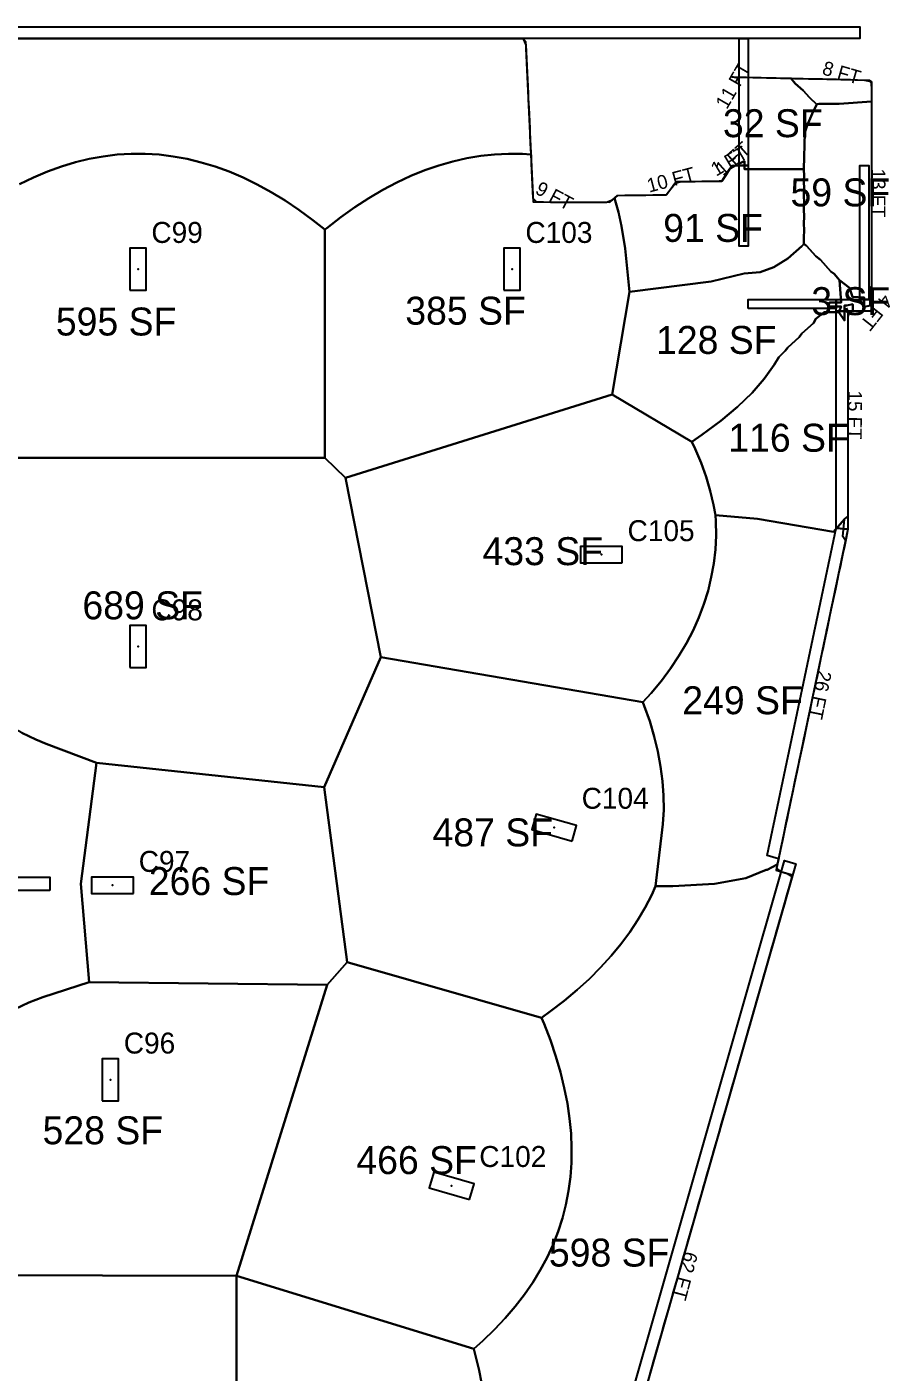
# Model space of a CAD drawing. Header units: metres. Extents: x 3272 to 9634, y 5311 to 56288.
# Drawn here: x 8892 to 9633, y 46944 to 48099 of the extents above; entities that cross this region are included whole.
import ezdxf
from ezdxf.enums import TextEntityAlignment as Align

# ---------------------------------------------------------------- set-up
doc = ezdxf.new("R2010")
doc.units = ezdxf.units.M
for name, color, linetype in [('BOUNDARY', 5, 'Continuous'), ('COL-LABEL', 2, 'Continuous'), ('COLS', 2, 'Continuous'), ('FLOOR_5_AREA_LABELS', 3, 'Continuous'), ('FLOOR_5_BOUNDARY', 5, 'Continuous'), ('FLOOR_5_COLUMNS', 7, 'Continuous'), ('FLOOR_5_FASCADE_COLUMNS', 30, 'Continuous'), ('FLOOR_5_FASCADE_WALLS', 4, 'Continuous'), ('FLOOR_5_LARGE_TRIBUTARY', 6, 'Continuous'), ('FLOOR_5_TRIBUTARY_COL_36', 2, 'Continuous'), ('FLOOR_5_TRIBUTARY_COL_37', 2, 'Continuous'), ('FLOOR_5_TRIBUTARY_COL_40', 2, 'Continuous'), ('FLOOR_5_TRIBUTARY_COL_44', 2, 'Continuous'), ('FLOOR_5_TRIBUTARY_COL_48', 2, 'Continuous'), ('FLOOR_5_TRIBUTARY_COL_52', 2, 'Continuous'), ('FLOOR_5_TRIBUTARY_COL_53', 2, 'Continuous'), ('FLOOR_5_TRIBUTARY_COL_93', 2, 'Continuous'), ('FLOOR_5_TRIBUTARY_COL_94', 2, 'Continuous'), ('FLOOR_5_TRIBUTARY_COL_95', 2, 'Continuous'), ('FLOOR_5_WALL_TRIBUTARY_160', 1, 'Continuous'), ('FLOOR_5_WALL_TRIBUTARY_175', 1, 'Continuous'), ('FLOOR_5_WALL_TRIBUTARY_176', 1, 'Continuous'), ('FLOOR_5_WALL_TRIBUTARY_177', 1, 'Continuous'), ('FLOOR_5_WALL_TRIBUTARY_178', 1, 'Continuous'), ('FLOOR_5_WALL_TRIBUTARY_179', 1, 'Continuous'), ('FLOOR_5_WALL_TRIBUTARY_181', 1, 'Continuous'), ('FLOOR_5_WALL_TRIBUTARY_184', 1, 'Continuous'), ('FLOOR_5_WALL_TRIBUTARY_185', 1, 'Continuous'), ('FLOOR_5_WALL_TRIBUTARY_186', 1, 'Continuous'), ('WALL', 4, 'Continuous')]:
    doc.layers.add(name, color=color, linetype=linetype)

msp = doc.modelspace()

# ---------------------------------------------------------------- linework, layer by layer
at = {"layer": 'BOUNDARY'}
msp.add_lwpolyline([(8425.3, 48089), (9317.7, 48089), (9319.9, 48086.5), (9326.3, 47948.7), (9392.1, 47948.4), (9398.8, 47954.3), (9440.6, 47954.8), (9449.4, 47966.3), (9488.4, 47966.4), (9497.1, 47980), (9503.1, 47980), (9503.1, 48052.2), (9502.8, 48054.9), (9496.9, 48056), (9614.7, 48053.3), (9616.8, 48051.7), (9616.8, 47854.8), (9596.6, 47854.8), (9596.6, 47667.7), (9534.9, 47374.9), (9549, 47370.8), (9343.1, 46650.8)], dxfattribs=at)
at = {"layer": 'COLS'}
for points in [[(8980.1, 47873), (8994.1, 47873), (8994.1, 47909), (8980.1, 47909)], [(9301.2, 47873), (9315.2, 47873), (9315.2, 47909), (9301.2, 47909)], [(9402.9, 47638.9), (9402.9, 47652.9), (9366.9, 47652.9), (9366.9, 47638.9)], [(8980.1, 47548.9), (8994.1, 47548.9), (8994.1, 47584.9), (8980.1, 47584.9)], [(9359.7, 47399.8), (9363.5, 47413.2), (9328.9, 47423.1), (9325.1, 47409.7)], [(8983.2, 47354.9), (8983.2, 47368.9), (8947.2, 47368.9), (8947.2, 47354.9)], [(8956.4, 47176.9), (8970.4, 47176.9), (8970.4, 47212.9), (8956.4, 47212.9)], [(9271.7, 47092.1), (9275.6, 47105.6), (9241, 47115.5), (9237.1, 47102)]]:
    msp.add_lwpolyline(points, close=True, dxfattribs=at)
at = {"layer": 'FLOOR_5_BOUNDARY'}
msp.add_lwpolyline([(8425.3, 48089), (9317.7, 48089), (9319.9, 48086.5), (9326.3, 47948.7), (9392.1, 47948.4), (9398.8, 47954.3), (9440.6, 47954.8), (9449.4, 47966.3), (9488.4, 47966.4), (9497.1, 47980), (9503.1, 47980), (9503.1, 48052.2), (9502.8, 48054.9), (9496.9, 48056), (9614.7, 48053.3), (9616.8, 48051.7), (9616.8, 47854.8), (9596.6, 47854.8), (9596.6, 47667.7), (9534.9, 47374.9), (9549, 47370.8), (9343.1, 46650.8)], dxfattribs=at)
at = {"layer": 'FLOOR_5_COLUMNS'}
for p in [(8987.1, 47891), (9308.2, 47891), (9384.9, 47645.9), (8987.1, 47566.9), (9344.3, 47411.4), (8965.2, 47361.9), (8963.4, 47194.9), (9256.3, 47103.8)]:
    msp.add_point(p, dxfattribs=at)
at = {"layer": 'FLOOR_5_FASCADE_COLUMNS'}
msp.add_lwpolyline([(9324.5, 47987.7), (9324.7, 47981.7), (9325, 47975.7), (9325.3, 47969.8), (9325.6, 47963.8), (9325.8, 47957.8), (9326.1, 47951.8), (9329.2, 47948.7), (9335.2, 47948.7), (9341.2, 47948.6), (9347.2, 47948.6), (9353.2, 47948.6), (9359.2, 47948.6), (9365.2, 47948.5), (9371.2, 47948.5), (9377.2, 47948.5), (9383.2, 47948.5), (9389.2, 47948.5), (9394.4, 47950.5)], dxfattribs=at)
at = {"layer": 'FLOOR_5_FASCADE_WALLS'}
for points in [[(8885.9, 48089), (8891.9, 48089), (8897.9, 48089), (8903.9, 48089), (8909.9, 48089), (8915.9, 48089), (8921.9, 48089), (8927.9, 48089), (8933.9, 48089), (8939.9, 48089), (8945.9, 48089), (8951.9, 48089), (8957.9, 48089), (8963.9, 48089), (8969.9, 48089), (8975.9, 48089), (8981.9, 48089), (8987.9, 48089), (8993.9, 48089), (8999.9, 48089), (9005.9, 48089), (9011.9, 48089), (9017.9, 48089), (9023.9, 48089), (9029.9, 48089), (9035.9, 48089), (9041.9, 48089), (9047.9, 48089), (9053.9, 48089), (9059.9, 48089), (9065.9, 48089), (9071.9, 48089), (9077.9, 48089), (9083.9, 48089), (9089.9, 48089), (9095.9, 48089), (9101.9, 48089), (9107.9, 48089), (9113.9, 48089), (9119.9, 48089), (9125.9, 48089), (9131.9, 48089), (9137.9, 48089), (9143.9, 48089), (9149.9, 48089), (9155.9, 48089), (9161.9, 48089), (9167.9, 48089), (9173.9, 48089), (9179.9, 48089), (9185.9, 48089), (9191.9, 48089), (9197.9, 48089), (9203.9, 48089), (9209.9, 48089), (9215.9, 48089), (9221.9, 48089), (9227.9, 48089), (9233.9, 48089), (9239.9, 48089), (9245.9, 48089), (9251.9, 48089), (9257.9, 48089), (9263.9, 48089), (9269.9, 48089), (9275.9, 48089), (9281.9, 48089), (9287.9, 48089), (9293.9, 48089), (9299.9, 48089), (9305.9, 48089), (9311.9, 48089), (9317.8, 48088.8), (9320, 48083.6), (9320.3, 48077.6), (9320.6, 48071.6), (9320.9, 48065.7), (9321.1, 48059.7), (9321.4, 48053.7), (9321.7, 48047.7), (9322, 48041.7), (9322.2, 48035.7), (9322.5, 48029.7), (9322.8, 48023.7), (9323.1, 48017.7), (9323.4, 48011.7), (9323.6, 48005.7), (9323.9, 47999.7), (9324.2, 47993.7), (9324.5, 47987.7)], [(9503.1, 47982.8), (9503.1, 47988.8), (9503.1, 47994.8), (9503.1, 48000.8), (9503.1, 48006.8), (9503.1, 48012.8), (9503.1, 48018.8), (9503.1, 48024.8), (9503.1, 48030.8), (9503.1, 48036.8), (9503.1, 48042.8), (9503.1, 48048.8), (9502.8, 48054.8), (9497, 48056), (9502.8, 48055.9), (9508.8, 48055.8), (9514.8, 48055.6), (9520.8, 48055.5), (9526.8, 48055.4), (9532.8, 48055.2), (9538.8, 48055.1), (9544.8, 48054.9)], [(9544.8, 48054.9), (9550.8, 48054.8), (9556.8, 48054.7), (9562.8, 48054.5), (9568.8, 48054.4), (9574.8, 48054.3), (9580.8, 48054.1), (9586.8, 48054), (9592.8, 48053.8), (9598.8, 48053.7), (9604.8, 48053.6), (9610.8, 48053.4), (9616.3, 48052.1), (9616.8, 48046.3), (9616.8, 48040.3), (9616.8, 48034.3)], [(9616.8, 48034.3), (9616.8, 48028.3), (9616.8, 48022.3), (9616.8, 48016.3), (9616.8, 48010.3), (9616.8, 48004.3), (9616.8, 47998.3), (9616.8, 47992.3), (9616.8, 47986.3), (9616.8, 47980.3), (9616.8, 47974.3), (9616.8, 47968.3), (9616.8, 47962.3), (9616.8, 47956.3), (9616.8, 47950.3), (9616.8, 47944.3), (9616.8, 47938.3), (9616.8, 47932.3), (9616.8, 47926.3), (9616.8, 47920.3), (9616.8, 47914.3), (9616.8, 47908.3), (9616.8, 47902.3), (9616.8, 47896.3), (9616.8, 47890.3), (9616.8, 47884.3), (9616.8, 47878.3)], [(9394.4, 47950.5), (9399, 47954.3), (9405, 47954.4), (9411, 47954.4), (9417, 47954.5), (9423, 47954.6), (9429, 47954.7), (9435, 47954.8), (9440.8, 47955.1), (9444.5, 47959.9), (9448.1, 47964.7), (9453.3, 47966.3), (9459.3, 47966.3), (9465.3, 47966.3), (9471.3, 47966.4), (9477.3, 47966.4), (9483.3, 47966.4), (9488.9, 47967.2), (9492.2, 47972.3), (9495.4, 47977.3)], [(9495.4, 47977.3), (9500, 47980)], [(9500, 47980), (9503.1, 47982.8)], [(9616.8, 47878.3), (9616.8, 47872.3), (9616.8, 47866.3), (9616.8, 47860.3), (9616.3, 47854.8), (9610.3, 47854.8), (9604.3, 47854.8), (9598.3, 47854.8)], [(9598.3, 47854.8), (9596.6, 47850.4), (9596.6, 47844.4), (9596.6, 47838.4), (9596.6, 47832.4), (9596.6, 47826.4), (9596.6, 47820.4), (9596.6, 47814.4), (9596.6, 47808.4), (9596.6, 47802.4), (9596.6, 47796.4), (9596.6, 47790.4), (9596.6, 47784.4), (9596.6, 47778.4), (9596.6, 47772.4), (9596.6, 47766.4), (9596.6, 47760.4), (9596.6, 47754.4), (9596.6, 47748.4), (9596.6, 47742.4), (9596.6, 47736.4), (9596.6, 47730.4), (9596.6, 47724.4), (9596.6, 47718.4), (9596.6, 47712.4), (9596.6, 47706.4), (9596.6, 47700.4), (9596.6, 47694.4), (9596.6, 47688.4), (9596.6, 47682.4), (9596.6, 47676.4)], [(9596.6, 47676.4), (9596.6, 47670.4), (9595.9, 47664.5), (9594.7, 47658.6), (9593.5, 47652.7), (9592.2, 47646.9), (9591, 47641), (9589.8, 47635.1), (9588.5, 47629.3), (9587.3, 47623.4), (9586, 47617.5), (9584.8, 47611.6), (9583.6, 47605.8), (9582.3, 47599.9), (9581.1, 47594), (9579.9, 47588.2), (9578.6, 47582.3), (9577.4, 47576.4), (9576.1, 47570.5), (9574.9, 47564.7), (9573.7, 47558.8), (9572.4, 47552.9), (9571.2, 47547.1), (9570, 47541.2), (9568.7, 47535.3), (9567.5, 47529.4), (9566.2, 47523.6), (9565, 47517.7), (9563.8, 47511.8), (9562.5, 47506), (9561.3, 47500.1), (9560.1, 47494.2), (9558.8, 47488.4), (9557.6, 47482.5), (9556.3, 47476.6), (9555.1, 47470.7), (9553.9, 47464.9), (9552.6, 47459), (9551.4, 47453.1), (9550.2, 47447.3), (9548.9, 47441.4), (9547.7, 47435.5), (9546.4, 47429.6), (9545.2, 47423.8), (9544, 47417.9), (9542.7, 47412), (9541.5, 47406.2), (9540.3, 47400.3), (9539, 47394.4), (9537.8, 47388.5), (9536.6, 47382.7), (9535.3, 47376.8)], [(9535.3, 47376.8), (9538.8, 47373.7), (9544.5, 47372.1), (9548.7, 47369.5), (9547, 47363.7), (9545.4, 47358), (9543.7, 47352.2), (9542.1, 47346.4), (9540.4, 47340.7), (9538.8, 47334.9), (9537.1, 47329.1), (9535.5, 47323.4), (9533.8, 47317.6), (9532.2, 47311.8), (9530.5, 47306.1), (9528.9, 47300.3), (9527.2, 47294.5), (9525.6, 47288.7), (9523.9, 47283), (9522.3, 47277.2), (9520.6, 47271.4), (9519, 47265.7), (9517.3, 47259.9), (9515.7, 47254.1), (9514, 47248.4), (9512.4, 47242.6), (9510.7, 47236.8), (9509.1, 47231.1), (9507.4, 47225.3), (9505.8, 47219.5), (9504.1, 47213.8), (9502.5, 47208), (9500.8, 47202.2), (9499.2, 47196.4), (9497.5, 47190.7), (9495.9, 47184.9), (9494.2, 47179.1), (9492.6, 47173.4), (9490.9, 47167.6), (9489.3, 47161.8), (9487.6, 47156.1), (9486, 47150.3), (9484.3, 47144.5), (9482.7, 47138.8), (9481, 47133), (9479.4, 47127.2), (9477.7, 47121.5), (9476.1, 47115.7), (9474.4, 47109.9), (9472.8, 47104.1), (9471.1, 47098.4), (9469.5, 47092.6), (9467.8, 47086.8), (9466.2, 47081.1), (9464.5, 47075.3), (9462.9, 47069.5), (9461.2, 47063.8), (9459.6, 47058), (9457.9, 47052.2), (9456.3, 47046.5), (9454.6, 47040.7), (9453, 47034.9), (9451.3, 47029.1), (9449.7, 47023.4), (9448, 47017.6), (9446.4, 47011.8), (9444.7, 47006.1), (9443.1, 47000.3), (9441.4, 46994.5), (9439.8, 46988.8), (9438.1, 46983), (9436.5, 46977.2), (9434.8, 46971.5), (9433.2, 46965.7), (9431.5, 46959.9), (9429.9, 46954.2), (9428.2, 46948.4), (9426.6, 46942.6)]]:
    msp.add_lwpolyline(points, dxfattribs=at)
at = {"layer": 'FLOOR_5_LARGE_TRIBUTARY'}
for points in [[(8885.3, 48089), (8897.3, 48089), (8909.3, 48089), (8921.3, 48089), (8933.3, 48089), (8945.3, 48089), (8957.3, 48089), (8969.3, 48089), (8981.3, 48089), (8993.3, 48089), (9005.3, 48089), (9017.3, 48089), (9029.3, 48089), (9041.3, 48089), (9053.3, 48089), (9065.3, 48089), (9077.3, 48089), (9089.3, 48089), (9101.3, 48089), (9113.3, 48089), (9125.3, 48089), (9137.3, 48089), (9149.3, 48089), (9161.3, 48089), (9173.3, 48089), (9185.3, 48089), (9197.3, 48089), (9209.3, 48089), (9221.3, 48089), (9233.3, 48089), (9245.3, 48089), (9257.3, 48089), (9269.3, 48089), (9281.3, 48089), (9293.3, 48089), (9305.3, 48089), (9317.3, 48089), (9317.7, 48089), (9319.9, 48086.5), (9324.4, 47989.3), (9317.3, 47989.9), (9305.3, 47990.1), (9293.3, 47989.5), (9281.3, 47988.3), (9269.3, 47986.3), (9257.3, 47983.5), (9245.3, 47980.1), (9233.3, 47975.9), (9221.3, 47971), (9209.3, 47965.4), (9197.3, 47959), (9185.3, 47951.9), (9173.3, 47944.1), (9161.3, 47935.6), (9149.3, 47926.3), (9147.6, 47925), (9137.3, 47933.1), (9125.3, 47941.9), (9113.3, 47949.9), (9101.3, 47957.2), (9089.3, 47963.7), (9077.3, 47969.6), (9065.3, 47974.7), (9053.3, 47979), (9041.3, 47982.7), (9029.3, 47985.6), (9017.3, 47987.8), (9005.3, 47989.3), (8993.3, 47990), (8981.3, 47990), (8969.3, 47989.3), (8957.3, 47987.8), (8945.3, 47985.7), (8933.3, 47982.8), (8921.3, 47979.1), (8909.3, 47974.8), (8897.3, 47969.7), (8885.3, 47963.9)], [(8885.3, 47963.9), (8897.3, 47969.7), (8909.3, 47974.8), (8921.3, 47979.1), (8933.3, 47982.8), (8945.3, 47985.7), (8957.3, 47987.8), (8969.3, 47989.3), (8981.3, 47990), (8993.3, 47990), (9005.3, 47989.3), (9017.3, 47987.8), (9029.3, 47985.6), (9041.3, 47982.7), (9053.3, 47979), (9065.3, 47974.7), (9077.3, 47969.6), (9089.3, 47963.7), (9101.3, 47957.2), (9113.3, 47949.9), (9125.3, 47941.9), (9137.3, 47933.1), (9147.6, 47925), (9147.6, 47728.9), (8776.3, 47728.9)], [(8887.4, 47492.9), (8899.4, 47487.2), (8908.3, 47483.5), (8951.4, 47467), (8937.9, 47363.1), (8945.1, 47278.6), (8905.3, 47265.8), (8893.3, 47261.1), (8881.3, 47255.4)], [(9282.4, 46933.5), (9279.7, 46946.8), (9276.3, 46960.2), (9275.3, 46963.7), (9283.2, 46970.7), (9293.2, 46980.4), (9302.4, 46990.2), (9311, 47000.2), (9318.9, 47010.4), (9326.1, 47020.9), (9332.5, 47031.5), (9338.3, 47042.3), (9343.4, 47053.4), (9347.8, 47064.6), (9351.5, 47076), (9354.4, 47087.6), (9356.7, 47099.5), (9358.3, 47111.5), (9359.2, 47123.7), (9359.4, 47136.2), (9358.9, 47148.8), (9357.6, 47161.6), (9355.7, 47174.6), (9353.1, 47187.9), (9349.8, 47201.3), (9345.8, 47214.9), (9341.1, 47228.8), (9335.7, 47242.8), (9333.4, 47248.2), (9341.2, 47253.7), (9353, 47262.8), (9364.1, 47272.1), (9374.6, 47281.6), (9384.3, 47291.3), (9393.4, 47301.2), (9401.7, 47311.3), (9409.3, 47321.6), (9416.3, 47332.1), (9422.5, 47342.8), (9428.1, 47353.7), (9431.3, 47361), (9446.2, 47361), (9481.9, 47363.2), (9508.8, 47368), (9526.3, 47375.2), (9527.2, 47375.2), (9535.9, 47379.7), (9534.9, 47374.9), (9548.1, 47371), (9549, 47370.8), (9548.6, 47369.2), (9548.5, 47369.1), (9545.3, 47357.6), (9542, 47346.1), (9538.7, 47334.5), (9535.4, 47323), (9532.1, 47311.4), (9528.8, 47299.9), (9525.5, 47288.4), (9522.2, 47276.8), (9518.9, 47265.3), (9515.6, 47253.8), (9512.3, 47242.2), (9509, 47230.7), (9505.7, 47219.1), (9502.4, 47207.6), (9499.1, 47196.1), (9495.8, 47184.5), (9492.5, 47173), (9489.2, 47161.5), (9485.9, 47149.9), (9482.6, 47138.4), (9479.3, 47126.8), (9476, 47115.3), (9472.7, 47103.8), (9469.4, 47092.2), (9466.1, 47080.7), (9462.8, 47069.2), (9459.5, 47057.6), (9456.2, 47046.1), (9452.9, 47034.5), (9449.6, 47023), (9446.3, 47011.5), (9443, 46999.9), (9439.7, 46988.4), (9436.4, 46976.9), (9433.1, 46965.3), (9429.8, 46953.8), (9426.5, 46942.2)], [(8829.2, 46901.9), (8841.2, 47027.1), (9071.6, 47026.6), (9071.6, 46789.8)], [(9071.6, 46789.8), (9071.6, 47026.6), (9071.7, 47026.6), (9275.3, 46963.7), (9276.3, 46960.2), (9279.7, 46946.8), (9282.4, 46933.5)]]:
    msp.add_lwpolyline(points, dxfattribs=at)
for points in [[(9503.1, 47990.4), (9503.1, 48002.4), (9503.1, 48014.4), (9503.1, 48026.4), (9503.1, 48038.4), (9503.1, 48050.4), (9503.1, 48052.2), (9502.8, 48054.9), (9496.9, 48056), (9547.5, 48054.9), (9551.4, 48050.4), (9558.1, 48044.3), (9563.5, 48038.4), (9569.9, 48032.5), (9566.6, 48026.4), (9561.5, 48014.4), (9559.7, 48008.4), (9558.7, 47976.9), (9507.9, 47976.9), (9507.9, 47983.8), (9503.1, 47981.8), (9503.1, 47990.4)], [(9571.5, 48032.9), (9570.1, 48032.6), (9569.9, 48032.5), (9563.5, 48038.4), (9558.1, 48044.3), (9551.4, 48050.4), (9547.5, 48054.9), (9558.1, 48054.6), (9570.1, 48054.4), (9578.4, 48054.2), (9614.7, 48053.3), (9616.8, 48051.7), (9616.8, 48034.9), (9589.2, 48032.9), (9571.5, 48032.9)], [(9558.9, 47934.9), (9558.6, 47943.7), (9558.9, 47946.9), (9558.6, 47955.7), (9558.9, 47958.9), (9558.6, 47967.7), (9558.9, 47970.9), (9558.7, 47976.9), (9559.7, 48008.4), (9561.5, 48014.4), (9566.6, 48026.4), (9569.9, 48032.5), (9570.1, 48032.6), (9571.5, 48032.9), (9589.2, 48032.9), (9616.8, 48034.9), (9616.8, 47969.3), (9616.8, 47958.9), (9616.8, 47946.9), (9616.8, 47934.9), (9616.8, 47922.9), (9616.8, 47910.9), (9616.8, 47898.9), (9616.8, 47886.9), (9616.8, 47875.9), (9615.7, 47875.3), (9615.7, 47859.8), (9610.8, 47858.7), (9610.5, 47858.9), (9610.5, 47866.6), (9600.5, 47867.3), (9597.9, 47874.9), (9589.4, 47881.4), (9584.8, 47886.9), (9582, 47888.9), (9573.1, 47898.9), (9569.1, 47902), (9561, 47910.9), (9558.8, 47912.7), (9558.6, 47919.7), (9558.9, 47922.9), (9558.6, 47931.7), (9558.9, 47934.9)], [(9149.3, 47926.3), (9161.3, 47935.6), (9173.3, 47944.1), (9185.3, 47951.9), (9197.3, 47959), (9209.3, 47965.4), (9221.3, 47971), (9233.3, 47975.9), (9245.3, 47980.1), (9257.3, 47983.5), (9269.3, 47986.3), (9281.3, 47988.3), (9293.3, 47989.5), (9305.3, 47990.1), (9317.3, 47989.9), (9324.4, 47989.3), (9326.3, 47948.7), (9392.1, 47948.4), (9396.2, 47952), (9396.2, 47951.9), (9399.6, 47939.9), (9402.3, 47927.9), (9405.3, 47908.6), (9409.1, 47871.6), (9394.3, 47783.4), (9165.1, 47711.7), (9147.6, 47728.9), (9147.6, 47925), (9149.3, 47926.3)], [(9479.1, 47880.4), (9409.1, 47871.6), (9405.3, 47908.6), (9402.3, 47927.9), (9399.6, 47939.9), (9396.2, 47951.9), (9396.2, 47952), (9398.8, 47954.3), (9440.6, 47954.8), (9447.6, 47963.9), (9449.4, 47966.3), (9488.4, 47966.4), (9495, 47976.7), (9496.4, 47978.9), (9499, 47980), (9503.1, 47980), (9503.1, 47981.8), (9507.9, 47983.8), (9507.9, 47976.9), (9558.7, 47976.9), (9558.9, 47970.9), (9558.6, 47967.7), (9558.9, 47958.9), (9558.6, 47955.7), (9558.9, 47946.9), (9558.6, 47943.7), (9558.9, 47934.9), (9558.6, 47931.7), (9558.9, 47922.9), (9558.6, 47919.7), (9558.8, 47912.7), (9558.4, 47912.2), (9557.1, 47910.8), (9545.1, 47900.2), (9533.1, 47892.8), (9521.1, 47888.5), (9507.4, 47887.2), (9479.1, 47880.4)], [(9496.4, 47978.9), (9497.1, 47980), (9499, 47980), (9496.4, 47978.9)], [(9533.1, 47892.8), (9545.1, 47900.2), (9557.1, 47910.8), (9558.4, 47912.2), (9558.8, 47912.7), (9561, 47910.9), (9569.1, 47902), (9573.1, 47898.9), (9582, 47888.9), (9584.8, 47886.9), (9589.4, 47881.4), (9590.7, 47862.4), (9580.8, 47862.4), (9579.5, 47858.9), (9590.8, 47858.9), (9588.9, 47853.9), (9576.2, 47853.9), (9569.1, 47848.2), (9567, 47844.7), (9557.1, 47835.8), (9554.8, 47832.7), (9545.1, 47823.6), (9542.8, 47820.7), (9537.2, 47815.4), (9533.4, 47808.7), (9524.8, 47796.7), (9514.3, 47784.7), (9501.9, 47772.7), (9487.5, 47760.7), (9471.3, 47748.7), (9462.5, 47742.8), (9394.3, 47783.4), (9409.1, 47871.6), (9479.1, 47880.4), (9507.4, 47887.2), (9521.1, 47888.5), (9533.1, 47892.8)], [(9470.5, 47724.7), (9465.4, 47736.7), (9462.5, 47742.8), (9471.3, 47748.7), (9487.5, 47760.7), (9501.9, 47772.7), (9514.3, 47784.7), (9524.8, 47796.7), (9533.4, 47808.7), (9537.2, 47815.4), (9542.8, 47820.7), (9545.1, 47823.6), (9554.8, 47832.7), (9557.1, 47835.8), (9567, 47844.7), (9569.1, 47848.2), (9576.2, 47853.9), (9588.9, 47853.9), (9593.6, 47846.8), (9593.6, 47859.8), (9595.6, 47859.8), (9600.5, 47860.8), (9600.7, 47860.6), (9600.7, 47854.8), (9596.6, 47854.8), (9596.6, 47843.6), (9596.6, 47832.7), (9596.6, 47820.7), (9596.6, 47808.7), (9596.6, 47796.7), (9596.6, 47784.7), (9596.6, 47772.7), (9596.6, 47760.7), (9596.6, 47748.7), (9596.6, 47736.7), (9596.6, 47724.7), (9596.6, 47712.7), (9596.6, 47700.7), (9596.6, 47688.7), (9596.6, 47678.5), (9596.6, 47667.7), (9594.5, 47657.9), (9592.2, 47661.3), (9593.7, 47676.3), (9584.2, 47665.3), (9519, 47676.7), (9482.9, 47679.7), (9481.3, 47688.7), (9478.4, 47700.7), (9474.8, 47712.7), (9470.5, 47724.7)], [(9165.1, 47711.7), (9394.3, 47783.4), (9462.5, 47742.8), (9465.4, 47736.7), (9470.5, 47724.7), (9474.8, 47712.7), (9478.4, 47700.7), (9481.3, 47688.7), (9482.9, 47679.7), (9483.3, 47674.7), (9483.4, 47662.4), (9482.8, 47650.3), (9481.4, 47638.3), (9479.3, 47626.5), (9476.5, 47614.8), (9473, 47603.3), (9468.7, 47591.9), (9463.7, 47580.7), (9458, 47569.7), (9451.5, 47558.8), (9444.3, 47548), (9436.4, 47537.4), (9427.7, 47527), (9420.4, 47519), (9195.6, 47557.9), (9165.1, 47711.7)], [(8776.3, 47580.1), (8776.3, 47728.9), (9147.6, 47728.9), (9165.1, 47711.7), (9195.6, 47557.9), (9147, 47446.1), (8951.4, 47467), (8908.3, 47483.5), (8899.4, 47487.2), (8887.4, 47492.9), (8875.4, 47499.3), (8863.4, 47506.5), (8851.4, 47514.3), (8839.4, 47522.9), (8827.4, 47532.2), (8815.4, 47542.3), (8803.4, 47553), (8791.4, 47564.5), (8779.4, 47576.8), (8776.3, 47580.1)], [(9446.2, 47361), (9431.3, 47361), (9437.7, 47414.5), (9438.4, 47426.6), (9438.3, 47438.9), (9437.4, 47451.3), (9435.8, 47464), (9433.4, 47476.7), (9430.3, 47489.6), (9426.4, 47502.7), (9421.7, 47516), (9420.4, 47519), (9427.7, 47527), (9436.4, 47537.4), (9444.3, 47548), (9451.5, 47558.8), (9458, 47569.7), (9463.7, 47580.7), (9468.7, 47591.9), (9473, 47603.3), (9476.5, 47614.8), (9479.3, 47626.5), (9481.4, 47638.3), (9482.8, 47650.3), (9483.4, 47662.4), (9483.3, 47674.7), (9482.9, 47679.7), (9519, 47676.7), (9584.2, 47665.3), (9593.7, 47676.3), (9593.8, 47676.7), (9596.6, 47678.5), (9596.6, 47667.7), (9594.5, 47657.9), (9593.2, 47651.5), (9590.7, 47639.8), (9588.3, 47628), (9585.8, 47616.3), (9583.3, 47604.6), (9580.8, 47592.8), (9578.4, 47581.1), (9575.9, 47569.3), (9573.4, 47557.6), (9570.9, 47545.9), (9568.5, 47534.1), (9566, 47522.4), (9563.5, 47510.6), (9561, 47498.9), (9558.6, 47487.1), (9556.1, 47475.4), (9553.6, 47463.7), (9551.1, 47451.9), (9548.7, 47440.2), (9546.2, 47428.4), (9543.7, 47416.7), (9541.2, 47404.9), (9539.2, 47395.2), (9535.9, 47379.7), (9527.2, 47375.2), (9526.3, 47375.2), (9508.8, 47368), (9481.9, 47363.2), (9446.2, 47361)], [(9147, 47446.1), (9195.6, 47557.9), (9420.4, 47519), (9421.7, 47516), (9426.4, 47502.7), (9430.3, 47489.6), (9433.4, 47476.7), (9435.8, 47464), (9437.4, 47451.3), (9438.3, 47438.9), (9438.4, 47426.6), (9437.7, 47414.5), (9431.3, 47361), (9428.1, 47353.7), (9422.5, 47342.8), (9416.3, 47332.1), (9409.3, 47321.6), (9401.7, 47311.3), (9393.4, 47301.2), (9384.3, 47291.3), (9374.6, 47281.6), (9364.1, 47272.1), (9353, 47262.8), (9341.2, 47253.7), (9333.4, 47248.2), (9166.6, 47295.8), (9147, 47446.1)], [(8937.9, 47363.1), (8951.4, 47467), (9147, 47446.1), (9166.6, 47295.8), (9149.4, 47276.4), (8945.1, 47278.6), (8937.9, 47363.1)], [(9149.4, 47276.4), (9166.6, 47295.8), (9333.4, 47248.2), (9335.7, 47242.8), (9341.1, 47228.8), (9345.8, 47214.9), (9349.8, 47201.3), (9353.1, 47187.9), (9355.7, 47174.6), (9357.6, 47161.6), (9358.9, 47148.8), (9359.4, 47136.2), (9359.2, 47123.7), (9358.3, 47111.5), (9356.7, 47099.5), (9354.4, 47087.6), (9351.5, 47076), (9347.8, 47064.6), (9343.4, 47053.4), (9338.3, 47042.3), (9332.5, 47031.5), (9326.1, 47020.9), (9318.9, 47010.4), (9311, 47000.2), (9302.4, 46990.2), (9293.2, 46980.4), (9283.2, 46970.7), (9275.3, 46963.7), (9071.7, 47026.6), (9149.4, 47276.4)], [(8773.3, 47164.9), (8785.3, 47178.5), (8797.3, 47191.2), (8809.3, 47203.1), (8821.3, 47214), (8833.3, 47224.1), (8845.3, 47233.2), (8857.3, 47241.5), (8869.3, 47248.9), (8881.3, 47255.4), (8893.3, 47261.1), (8905.3, 47265.8), (8945.1, 47278.6), (9149.4, 47276.4), (9071.7, 47026.6), (9071.6, 47026.6), (8841.2, 47027.1), (8764.4, 47094.8), (8764.4, 47154.2), (8773.3, 47164.9)]]:
    msp.add_lwpolyline(points, close=True, dxfattribs=at)
at = {"layer": 'FLOOR_5_TRIBUTARY_COL_36'}
msp.add_lwpolyline([(9149.4, 47276.4), (9166.6, 47295.8), (9333.4, 47248.2), (9335.7, 47242.8), (9341.1, 47228.8), (9345.8, 47214.9), (9349.8, 47201.3), (9353.1, 47187.9), (9355.7, 47174.6), (9357.6, 47161.6), (9358.9, 47148.8), (9359.4, 47136.2), (9359.2, 47123.7), (9358.3, 47111.5), (9356.7, 47099.5), (9354.4, 47087.6), (9351.5, 47076), (9347.8, 47064.6), (9343.4, 47053.4), (9338.3, 47042.3), (9332.5, 47031.5), (9326.1, 47020.9), (9318.9, 47010.4), (9311, 47000.2), (9302.4, 46990.2), (9293.2, 46980.4), (9283.2, 46970.7), (9275.3, 46963.7), (9071.7, 47026.6), (9149.4, 47276.4)], close=True, dxfattribs=at)
at = {"layer": 'FLOOR_5_TRIBUTARY_COL_37'}
msp.add_lwpolyline([(8829.2, 46901.9), (8841.2, 47027.1), (9071.6, 47026.6), (9071.6, 46789.8)], dxfattribs=at)
at = {"layer": 'FLOOR_5_TRIBUTARY_COL_40'}
msp.add_lwpolyline([(9147, 47446.1), (9195.6, 47557.9), (9420.4, 47519), (9421.7, 47516), (9426.4, 47502.7), (9430.3, 47489.6), (9433.4, 47476.7), (9435.8, 47464), (9437.4, 47451.3), (9438.3, 47438.9), (9438.4, 47426.6), (9437.7, 47414.5), (9431.3, 47361), (9428.1, 47353.7), (9422.5, 47342.8), (9416.3, 47332.1), (9409.3, 47321.6), (9401.7, 47311.3), (9393.4, 47301.2), (9384.3, 47291.3), (9374.6, 47281.6), (9364.1, 47272.1), (9353, 47262.8), (9341.2, 47253.7), (9333.4, 47248.2), (9166.6, 47295.8), (9147, 47446.1)], close=True, dxfattribs=at)
at = {"layer": 'FLOOR_5_TRIBUTARY_COL_44'}
msp.add_lwpolyline([(8773.3, 47164.9), (8785.3, 47178.5), (8797.3, 47191.2), (8809.3, 47203.1), (8821.3, 47214), (8833.3, 47224.1), (8845.3, 47233.2), (8857.3, 47241.5), (8869.3, 47248.9), (8881.3, 47255.4), (8893.3, 47261.1), (8905.3, 47265.8), (8945.1, 47278.6), (9149.4, 47276.4), (9071.7, 47026.6), (9071.6, 47026.6), (8841.2, 47027.1), (8764.4, 47094.8), (8764.4, 47154.2), (8773.3, 47164.9)], close=True, dxfattribs=at)
at = {"layer": 'FLOOR_5_TRIBUTARY_COL_48'}
msp.add_lwpolyline([(8776.3, 47580.1), (8776.3, 47728.9), (9147.6, 47728.9), (9165.1, 47711.7), (9195.6, 47557.9), (9147, 47446.1), (8951.4, 47467), (8908.3, 47483.5), (8899.4, 47487.2), (8887.4, 47492.9), (8875.4, 47499.3), (8863.4, 47506.5), (8851.4, 47514.3), (8839.4, 47522.9), (8827.4, 47532.2), (8815.4, 47542.3), (8803.4, 47553), (8791.4, 47564.5), (8779.4, 47576.8), (8776.3, 47580.1)], close=True, dxfattribs=at)
at = {"layer": 'FLOOR_5_TRIBUTARY_COL_52'}
msp.add_lwpolyline([(8885.3, 47963.9), (8897.3, 47969.7), (8909.3, 47974.8), (8921.3, 47979.1), (8933.3, 47982.8), (8945.3, 47985.7), (8957.3, 47987.8), (8969.3, 47989.3), (8981.3, 47990), (8993.3, 47990), (9005.3, 47989.3), (9017.3, 47987.8), (9029.3, 47985.6), (9041.3, 47982.7), (9053.3, 47979), (9065.3, 47974.7), (9077.3, 47969.6), (9089.3, 47963.7), (9101.3, 47957.2), (9113.3, 47949.9), (9125.3, 47941.9), (9137.3, 47933.1), (9147.6, 47925), (9147.6, 47728.9), (8776.3, 47728.9)], dxfattribs=at)
at = {"layer": 'FLOOR_5_TRIBUTARY_COL_53'}
msp.add_lwpolyline([(9149.3, 47926.3), (9161.3, 47935.6), (9173.3, 47944.1), (9185.3, 47951.9), (9197.3, 47959), (9209.3, 47965.4), (9221.3, 47971), (9233.3, 47975.9), (9245.3, 47980.1), (9257.3, 47983.5), (9269.3, 47986.3), (9281.3, 47988.3), (9293.3, 47989.5), (9305.3, 47990.1), (9317.3, 47989.9), (9324.4, 47989.3), (9326.3, 47948.7), (9392.1, 47948.4), (9396.2, 47952), (9396.2, 47951.9), (9399.6, 47939.9), (9402.3, 47927.9), (9405.3, 47908.6), (9409.1, 47871.6), (9394.3, 47783.4), (9165.1, 47711.7), (9147.6, 47728.9), (9147.6, 47925), (9149.3, 47926.3)], close=True, dxfattribs=at)
at = {"layer": 'FLOOR_5_TRIBUTARY_COL_93'}
msp.add_lwpolyline([(9071.6, 46789.8), (9071.6, 47026.6), (9071.7, 47026.6), (9275.3, 46963.7), (9276.3, 46960.2), (9279.7, 46946.8), (9282.4, 46933.5)], dxfattribs=at)
at = {"layer": 'FLOOR_5_TRIBUTARY_COL_94'}
msp.add_lwpolyline([(9165.1, 47711.7), (9394.3, 47783.4), (9462.5, 47742.8), (9465.4, 47736.7), (9470.5, 47724.7), (9474.8, 47712.7), (9478.4, 47700.7), (9481.3, 47688.7), (9482.9, 47679.7), (9483.3, 47674.7), (9483.4, 47662.4), (9482.8, 47650.3), (9481.4, 47638.3), (9479.3, 47626.5), (9476.5, 47614.8), (9473, 47603.3), (9468.7, 47591.9), (9463.7, 47580.7), (9458, 47569.7), (9451.5, 47558.8), (9444.3, 47548), (9436.4, 47537.4), (9427.7, 47527), (9420.4, 47519), (9195.6, 47557.9), (9165.1, 47711.7)], close=True, dxfattribs=at)
at = {"layer": 'FLOOR_5_TRIBUTARY_COL_95'}
msp.add_lwpolyline([(8937.9, 47363.1), (8951.4, 47467), (9147, 47446.1), (9166.6, 47295.8), (9149.4, 47276.4), (8945.1, 47278.6), (8937.9, 47363.1)], close=True, dxfattribs=at)
at = {"layer": 'FLOOR_5_WALL_TRIBUTARY_160'}
msp.add_lwpolyline([(8887.4, 47492.9), (8899.4, 47487.2), (8908.3, 47483.5), (8951.4, 47467), (8937.9, 47363.1), (8945.1, 47278.6), (8905.3, 47265.8), (8893.3, 47261.1), (8881.3, 47255.4)], dxfattribs=at)
at = {"layer": 'FLOOR_5_WALL_TRIBUTARY_175'}
msp.add_lwpolyline([(9282.4, 46933.5), (9279.7, 46946.8), (9276.3, 46960.2), (9275.3, 46963.7), (9283.2, 46970.7), (9293.2, 46980.4), (9302.4, 46990.2), (9311, 47000.2), (9318.9, 47010.4), (9326.1, 47020.9), (9332.5, 47031.5), (9338.3, 47042.3), (9343.4, 47053.4), (9347.8, 47064.6), (9351.5, 47076), (9354.4, 47087.6), (9356.7, 47099.5), (9358.3, 47111.5), (9359.2, 47123.7), (9359.4, 47136.2), (9358.9, 47148.8), (9357.6, 47161.6), (9355.7, 47174.6), (9353.1, 47187.9), (9349.8, 47201.3), (9345.8, 47214.9), (9341.1, 47228.8), (9335.7, 47242.8), (9333.4, 47248.2), (9341.2, 47253.7), (9353, 47262.8), (9364.1, 47272.1), (9374.6, 47281.6), (9384.3, 47291.3), (9393.4, 47301.2), (9401.7, 47311.3), (9409.3, 47321.6), (9416.3, 47332.1), (9422.5, 47342.8), (9428.1, 47353.7), (9431.3, 47361), (9446.2, 47361), (9481.9, 47363.2), (9508.8, 47368), (9526.3, 47375.2), (9527.2, 47375.2), (9535.9, 47379.7), (9534.9, 47374.9), (9548.1, 47371), (9549, 47370.8), (9548.6, 47369.2), (9548.5, 47369.1), (9545.3, 47357.6), (9542, 47346.1), (9538.7, 47334.5), (9535.4, 47323), (9532.1, 47311.4), (9528.8, 47299.9), (9525.5, 47288.4), (9522.2, 47276.8), (9518.9, 47265.3), (9515.6, 47253.8), (9512.3, 47242.2), (9509, 47230.7), (9505.7, 47219.1), (9502.4, 47207.6), (9499.1, 47196.1), (9495.8, 47184.5), (9492.5, 47173), (9489.2, 47161.5), (9485.9, 47149.9), (9482.6, 47138.4), (9479.3, 47126.8), (9476, 47115.3), (9472.7, 47103.8), (9469.4, 47092.2), (9466.1, 47080.7), (9462.8, 47069.2), (9459.5, 47057.6), (9456.2, 47046.1), (9452.9, 47034.5), (9449.6, 47023), (9446.3, 47011.5), (9443, 46999.9), (9439.7, 46988.4), (9436.4, 46976.9), (9433.1, 46965.3), (9429.8, 46953.8), (9426.5, 46942.2)], dxfattribs=at)
at = {"layer": 'FLOOR_5_WALL_TRIBUTARY_176'}
msp.add_lwpolyline([(9446.2, 47361), (9431.3, 47361), (9437.7, 47414.5), (9438.4, 47426.6), (9438.3, 47438.9), (9437.4, 47451.3), (9435.8, 47464), (9433.4, 47476.7), (9430.3, 47489.6), (9426.4, 47502.7), (9421.7, 47516), (9420.4, 47519), (9427.7, 47527), (9436.4, 47537.4), (9444.3, 47548), (9451.5, 47558.8), (9458, 47569.7), (9463.7, 47580.7), (9468.7, 47591.9), (9473, 47603.3), (9476.5, 47614.8), (9479.3, 47626.5), (9481.4, 47638.3), (9482.8, 47650.3), (9483.4, 47662.4), (9483.3, 47674.7), (9482.9, 47679.7), (9519, 47676.7), (9584.2, 47665.3), (9593.7, 47676.3), (9593.8, 47676.7), (9596.6, 47678.5), (9596.6, 47667.7), (9594.5, 47657.9), (9593.2, 47651.5), (9590.7, 47639.8), (9588.3, 47628), (9585.8, 47616.3), (9583.3, 47604.6), (9580.8, 47592.8), (9578.4, 47581.1), (9575.9, 47569.3), (9573.4, 47557.6), (9570.9, 47545.9), (9568.5, 47534.1), (9566, 47522.4), (9563.5, 47510.6), (9561, 47498.9), (9558.6, 47487.1), (9556.1, 47475.4), (9553.6, 47463.7), (9551.1, 47451.9), (9548.7, 47440.2), (9546.2, 47428.4), (9543.7, 47416.7), (9541.2, 47404.9), (9539.2, 47395.2), (9535.9, 47379.7), (9527.2, 47375.2), (9526.3, 47375.2), (9508.8, 47368), (9481.9, 47363.2), (9446.2, 47361)], close=True, dxfattribs=at)
at = {"layer": 'FLOOR_5_WALL_TRIBUTARY_177'}
msp.add_lwpolyline([(9470.5, 47724.7), (9465.4, 47736.7), (9462.5, 47742.8), (9471.3, 47748.7), (9487.5, 47760.7), (9501.9, 47772.7), (9514.3, 47784.7), (9524.8, 47796.7), (9533.4, 47808.7), (9537.2, 47815.4), (9542.8, 47820.7), (9545.1, 47823.6), (9554.8, 47832.7), (9557.1, 47835.8), (9567, 47844.7), (9569.1, 47848.2), (9576.2, 47853.9), (9588.9, 47853.9), (9593.6, 47846.8), (9593.6, 47859.8), (9595.6, 47859.8), (9600.5, 47860.8), (9600.7, 47860.6), (9600.7, 47854.8), (9596.6, 47854.8), (9596.6, 47843.6), (9596.6, 47832.7), (9596.6, 47820.7), (9596.6, 47808.7), (9596.6, 47796.7), (9596.6, 47784.7), (9596.6, 47772.7), (9596.6, 47760.7), (9596.6, 47748.7), (9596.6, 47736.7), (9596.6, 47724.7), (9596.6, 47712.7), (9596.6, 47700.7), (9596.6, 47688.7), (9596.6, 47678.5), (9596.6, 47667.7), (9594.5, 47657.9), (9592.2, 47661.3), (9593.7, 47676.3), (9584.2, 47665.3), (9519, 47676.7), (9482.9, 47679.7), (9481.3, 47688.7), (9478.4, 47700.7), (9474.8, 47712.7), (9470.5, 47724.7)], close=True, dxfattribs=at)
at = {"layer": 'FLOOR_5_WALL_TRIBUTARY_178'}
msp.add_lwpolyline([(9533.1, 47892.8), (9545.1, 47900.2), (9557.1, 47910.8), (9558.4, 47912.2), (9558.8, 47912.7), (9561, 47910.9), (9569.1, 47902), (9573.1, 47898.9), (9582, 47888.9), (9584.8, 47886.9), (9589.4, 47881.4), (9590.7, 47862.4), (9580.8, 47862.4), (9579.5, 47858.9), (9590.8, 47858.9), (9588.9, 47853.9), (9576.2, 47853.9), (9569.1, 47848.2), (9567, 47844.7), (9557.1, 47835.8), (9554.8, 47832.7), (9545.1, 47823.6), (9542.8, 47820.7), (9537.2, 47815.4), (9533.4, 47808.7), (9524.8, 47796.7), (9514.3, 47784.7), (9501.9, 47772.7), (9487.5, 47760.7), (9471.3, 47748.7), (9462.5, 47742.8), (9394.3, 47783.4), (9409.1, 47871.6), (9479.1, 47880.4), (9507.4, 47887.2), (9521.1, 47888.5), (9533.1, 47892.8)], close=True, dxfattribs=at)
at = {"layer": 'FLOOR_5_WALL_TRIBUTARY_179'}
msp.add_lwpolyline([(9558.9, 47934.9), (9558.6, 47943.7), (9558.9, 47946.9), (9558.6, 47955.7), (9558.9, 47958.9), (9558.6, 47967.7), (9558.9, 47970.9), (9558.7, 47976.9), (9559.7, 48008.4), (9561.5, 48014.4), (9566.6, 48026.4), (9569.9, 48032.5), (9570.1, 48032.6), (9571.5, 48032.9), (9589.2, 48032.9), (9616.8, 48034.9), (9616.8, 47969.3), (9616.8, 47958.9), (9616.8, 47946.9), (9616.8, 47934.9), (9616.8, 47922.9), (9616.8, 47910.9), (9616.8, 47898.9), (9616.8, 47886.9), (9616.8, 47875.9), (9615.7, 47875.3), (9615.7, 47859.8), (9610.8, 47858.7), (9610.5, 47858.9), (9610.5, 47866.6), (9600.5, 47867.3), (9597.9, 47874.9), (9589.4, 47881.4), (9584.8, 47886.9), (9582, 47888.9), (9573.1, 47898.9), (9569.1, 47902), (9561, 47910.9), (9558.8, 47912.7), (9558.6, 47919.7), (9558.9, 47922.9), (9558.6, 47931.7), (9558.9, 47934.9)], close=True, dxfattribs=at)
at = {"layer": 'FLOOR_5_WALL_TRIBUTARY_181'}
msp.add_lwpolyline([(8885.3, 48089), (8897.3, 48089), (8909.3, 48089), (8921.3, 48089), (8933.3, 48089), (8945.3, 48089), (8957.3, 48089), (8969.3, 48089), (8981.3, 48089), (8993.3, 48089), (9005.3, 48089), (9017.3, 48089), (9029.3, 48089), (9041.3, 48089), (9053.3, 48089), (9065.3, 48089), (9077.3, 48089), (9089.3, 48089), (9101.3, 48089), (9113.3, 48089), (9125.3, 48089), (9137.3, 48089), (9149.3, 48089), (9161.3, 48089), (9173.3, 48089), (9185.3, 48089), (9197.3, 48089), (9209.3, 48089), (9221.3, 48089), (9233.3, 48089), (9245.3, 48089), (9257.3, 48089), (9269.3, 48089), (9281.3, 48089), (9293.3, 48089), (9305.3, 48089), (9317.3, 48089), (9317.7, 48089), (9319.9, 48086.5), (9324.4, 47989.3), (9317.3, 47989.9), (9305.3, 47990.1), (9293.3, 47989.5), (9281.3, 47988.3), (9269.3, 47986.3), (9257.3, 47983.5), (9245.3, 47980.1), (9233.3, 47975.9), (9221.3, 47971), (9209.3, 47965.4), (9197.3, 47959), (9185.3, 47951.9), (9173.3, 47944.1), (9161.3, 47935.6), (9149.3, 47926.3), (9147.6, 47925), (9137.3, 47933.1), (9125.3, 47941.9), (9113.3, 47949.9), (9101.3, 47957.2), (9089.3, 47963.7), (9077.3, 47969.6), (9065.3, 47974.7), (9053.3, 47979), (9041.3, 47982.7), (9029.3, 47985.6), (9017.3, 47987.8), (9005.3, 47989.3), (8993.3, 47990), (8981.3, 47990), (8969.3, 47989.3), (8957.3, 47987.8), (8945.3, 47985.7), (8933.3, 47982.8), (8921.3, 47979.1), (8909.3, 47974.8), (8897.3, 47969.7), (8885.3, 47963.9)], dxfattribs=at)
msp.add_lwpolyline([(9571.5, 48032.9), (9570.1, 48032.6), (9569.9, 48032.5), (9563.5, 48038.4), (9558.1, 48044.3), (9551.4, 48050.4), (9547.5, 48054.9), (9558.1, 48054.6), (9570.1, 48054.4), (9578.4, 48054.2), (9614.7, 48053.3), (9616.8, 48051.7), (9616.8, 48034.9), (9589.2, 48032.9), (9571.5, 48032.9)], close=True, dxfattribs=at)
at = {"layer": 'FLOOR_5_WALL_TRIBUTARY_184'}
for points in [[(9503.1, 47990.4), (9503.1, 48002.4), (9503.1, 48014.4), (9503.1, 48026.4), (9503.1, 48038.4), (9503.1, 48050.4), (9503.1, 48052.2), (9502.8, 48054.9), (9496.9, 48056), (9547.5, 48054.9), (9551.4, 48050.4), (9558.1, 48044.3), (9563.5, 48038.4), (9569.9, 48032.5), (9566.6, 48026.4), (9561.5, 48014.4), (9559.7, 48008.4), (9558.7, 47976.9), (9507.9, 47976.9), (9507.9, 47983.8), (9503.1, 47981.8), (9503.1, 47990.4)], [(9496.4, 47978.9), (9497.1, 47980), (9499, 47980), (9496.4, 47978.9)]]:
    msp.add_lwpolyline(points, close=True, dxfattribs=at)
at = {"layer": 'FLOOR_5_WALL_TRIBUTARY_185'}
msp.add_lwpolyline([(9479.1, 47880.4), (9409.1, 47871.6), (9405.3, 47908.6), (9402.3, 47927.9), (9399.6, 47939.9), (9396.2, 47951.9), (9396.2, 47952), (9398.8, 47954.3), (9440.6, 47954.8), (9447.6, 47963.9), (9449.4, 47966.3), (9488.4, 47966.4), (9495, 47976.7), (9496.4, 47978.9), (9499, 47980), (9503.1, 47980), (9503.1, 47981.8), (9507.9, 47983.8), (9507.9, 47976.9), (9558.7, 47976.9), (9558.9, 47970.9), (9558.6, 47967.7), (9558.9, 47958.9), (9558.6, 47955.7), (9558.9, 47946.9), (9558.6, 47943.7), (9558.9, 47934.9), (9558.6, 47931.7), (9558.9, 47922.9), (9558.6, 47919.7), (9558.8, 47912.7), (9558.4, 47912.2), (9557.1, 47910.8), (9545.1, 47900.2), (9533.1, 47892.8), (9521.1, 47888.5), (9507.4, 47887.2), (9479.1, 47880.4)], close=True, dxfattribs=at)
at = {"layer": 'FLOOR_5_WALL_TRIBUTARY_186'}
msp.add_lwpolyline([(9590.8, 47858.9), (9579.5, 47858.9), (9580.8, 47862.4), (9590.7, 47862.4), (9589.4, 47881.4), (9597.9, 47874.9), (9600.5, 47867.3), (9610.5, 47866.6), (9610.5, 47858.9), (9610.8, 47858.7), (9615.7, 47859.8), (9615.7, 47875.3), (9616.8, 47875.9), (9616.8, 47859.8), (9616.8, 47854.8), (9610.8, 47854.8), (9600.7, 47854.8), (9600.7, 47860.6), (9600.5, 47860.8), (9595.6, 47859.8), (9593.6, 47859.8), (9593.6, 47846.8), (9588.9, 47853.9), (9590.8, 47858.9)], close=True, dxfattribs=at)
at = {"layer": 'WALL'}
for points in [[(9443.3, 48089), (9335.4, 48089), (7378.1, 48089), (7379.4, 48099), (9606.8, 48099), (9606.8, 48089)], [(9510.8, 47980), (9503.1, 47980), (9503.1, 48089), (9510.8, 48089)], [(9504, 47910.8), (9503.1, 47910.8), (9503.1, 47980), (9510.8, 47980), (9510.8, 47910.8)], [(9614.6, 47864.8), (9606.8, 47864.8), (9606.8, 47980), (9614.6, 47980)], [(9510.8, 47857.1), (9510.8, 47864.8), (9586.6, 47864.8), (9586.6, 47857.1)], [(9616.8, 47854.8), (9605, 47854.8), (9586.6, 47854.8), (9586.6, 47864.8), (9616.8, 47864.8)], [(9596.6, 47667.7), (9586.6, 47668.7), (9586.6, 47854.8), (9596.6, 47854.8)], [(9537, 47384.7), (9527.3, 47387.5), (9586.6, 47668.7), (9596.6, 47667.7)], [(9346, 46660.8), (9335.6, 46660.8), (9542.2, 47383.2), (9551.8, 47380.4)], [(8911.3, 47357.3), (8904.1, 47357.3), (8488.1, 47357.3), (8488.1, 47368.9), (8911.3, 47368.9)]]:
    msp.add_lwpolyline(points, close=True, dxfattribs=at)

# ---------------------------------------------------------------- texts
at = {"layer": 'COL-LABEL'}
for s, p in [('C99', (8998.6, 47913.5)), ('C103', (9319.7, 47913.5)), ('C105', (9407.4, 47657.4)), ('C98', (8998.6, 47589.4)), ('C104', (9368, 47427.6)), ('C97', (8987.7, 47373.4)), ('C96', (8974.9, 47217.4)), ('C102', (9280.1, 47120))]:
    msp.add_text(s, height=18, dxfattribs=at).set_placement(p)
at = {"layer": 'FLOOR_5_AREA_LABELS'}
for s, p in [('32 SF', (9532.1, 48016.3)), ('59 SF', (9590.1, 47956.9)), ('91 SF', (9480.8, 47926.4)), ('3 SF', (9599, 47863.5)), ('595 SF', (8968.3, 47846)), ('385 SF', (9268.3, 47855.3)), ('128 SF', (9483.6, 47830.2)), ('116 SF', (9545.6, 47746.2)), ('433 SF', (9334.6, 47648.8)), ('689 SF', (8991.1, 47602.3)), ('249 SF', (9506.1, 47520.8)), ('487 SF', (9291.7, 47407.3)), ('266 SF', (9048.1, 47365.5)), ('528 SF', (8956.9, 47151.5)), ('466 SF', (9226.3, 47125.9)), ('598 SF', (9391.6, 47046.5))]:
    msp.add_text(s, height=24, dxfattribs=at).set_placement(p, align=Align.MIDDLE_CENTER)
at = {"layer": 'FLOOR_5_FASCADE_COLUMNS'}
msp.add_text('9 FT', height=12, rotation=-28.0457, dxfattribs=at).set_placement((9344.6, 47953.9), align=Align.MIDDLE_CENTER)
at = {"layer": 'FLOOR_5_FASCADE_WALLS'}
for s, rotation, p in [('11 FT', 59.9955, (9497.9, 48048.7)), ('8 FT', -16.0255, (9591.2, 48059.7)), ('1 FT', 30.438, (9494.6, 47983.8)), ('1 FT', 41.6213, (9497.6, 47985.9)), ('10 FT', 14.9014, (9444.6, 47967.8)), ('13 FT', -90, (9622.8, 47956.3)), ('4 FT', -128.2173, (9621.2, 47853.8)), ('15 FT', -90.5274, (9602.6, 47765.7)), ('26 FT', -101.5625, (9572.7, 47525.3)), ('62 FT', -104.7919, (9456.8, 47026.4))]:
    msp.add_text(s, height=12, rotation=rotation, dxfattribs=at).set_placement(p, align=Align.MIDDLE_CENTER)

doc.saveas('drawing.dxf')
